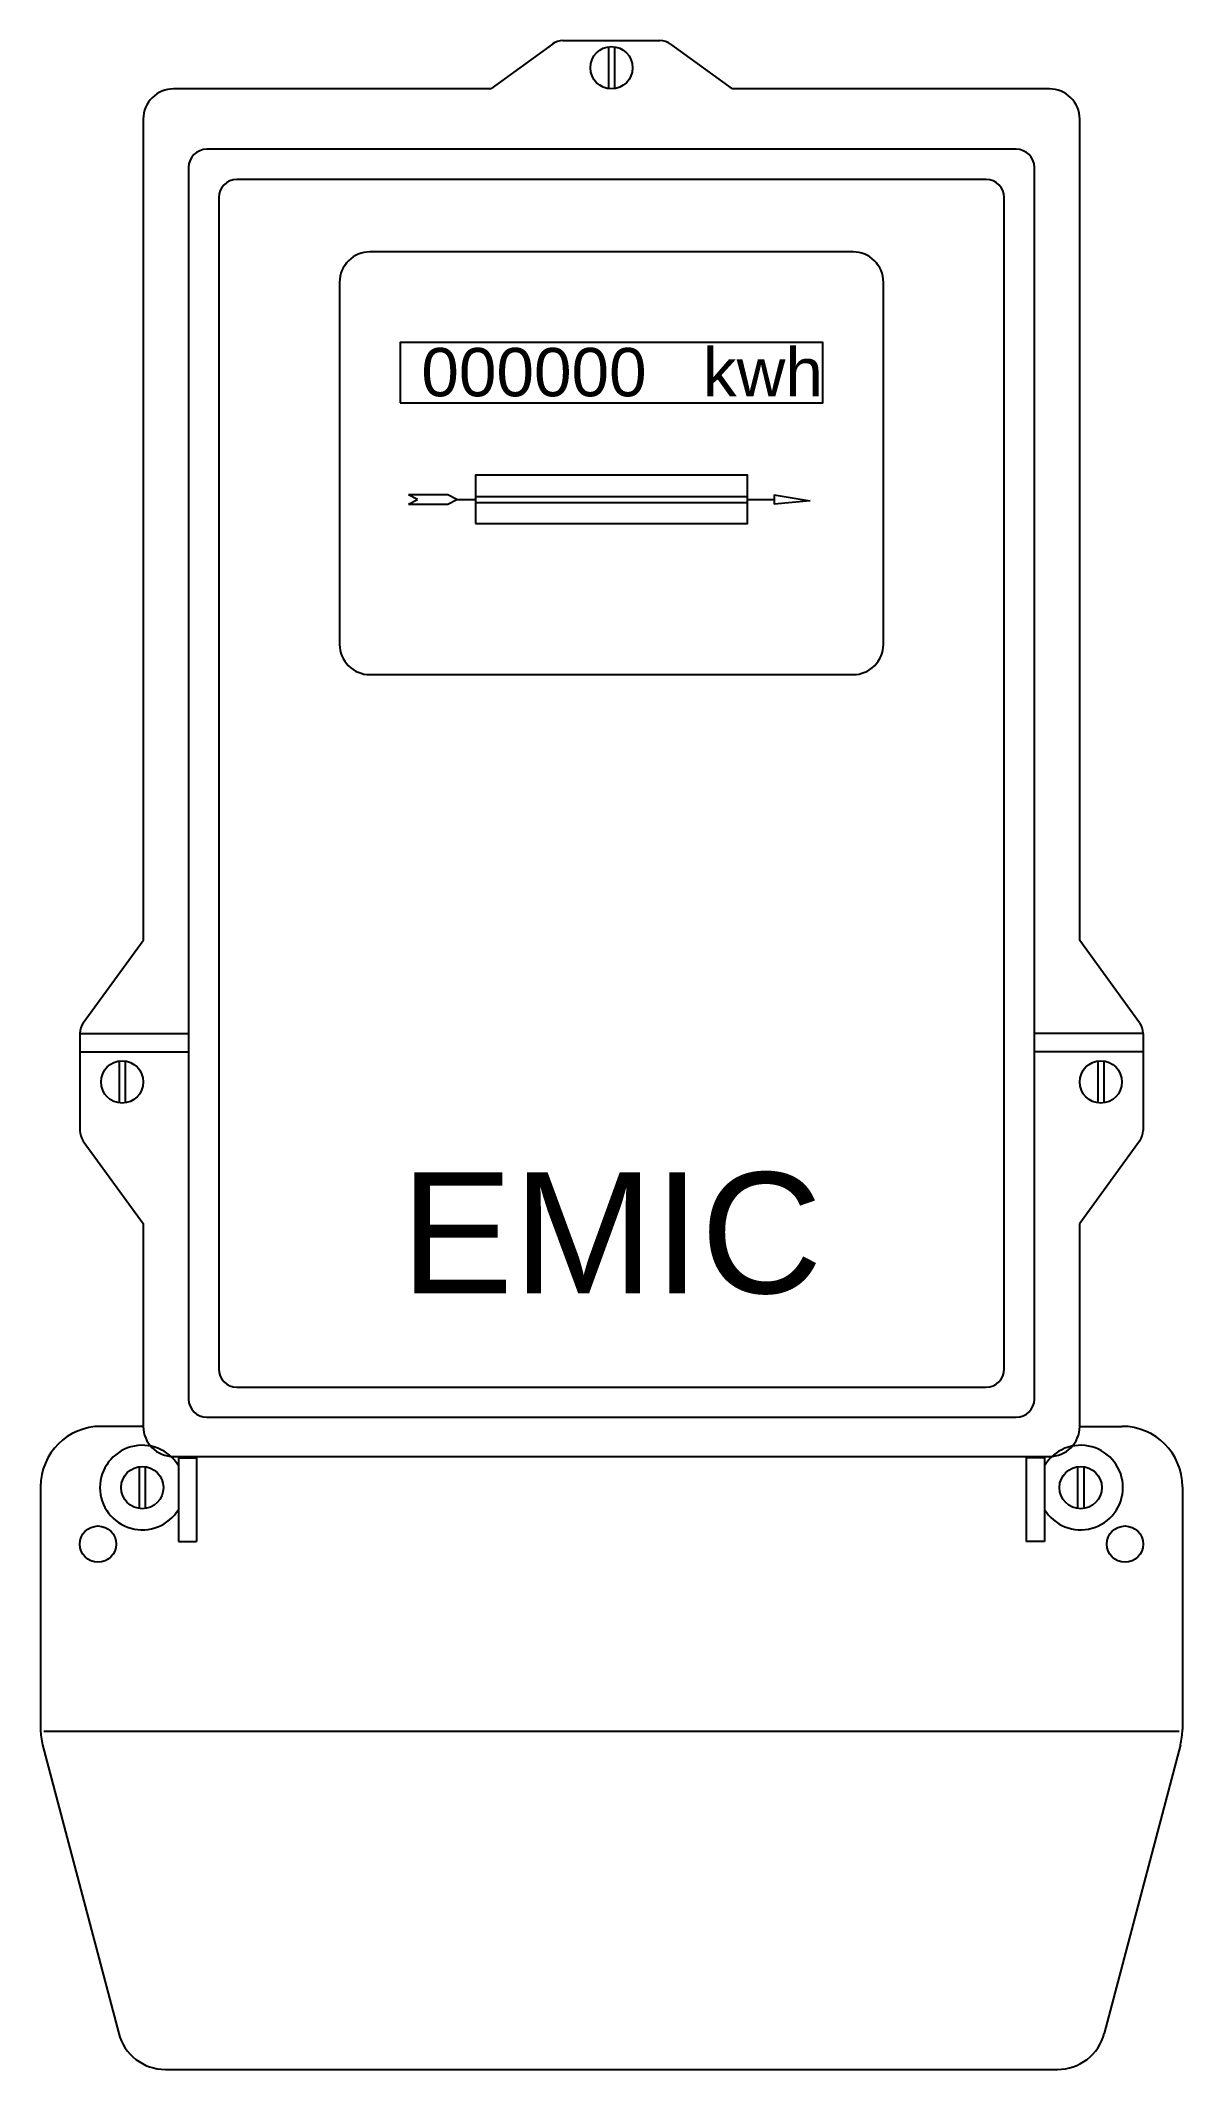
# Model space of a CAD drawing. Header units: inches. Extents: x 0 to 189, y 0 to 336.
import ezdxf

# ---------------------------------------------------------------- set-up
doc = ezdxf.new("R2010")
doc.units = ezdxf.units.IN

# ---------------------------------------------------------------- blocks, each defined once
blk = doc.blocks.new('Congto3P-3')
at = {"color": 126}
for p, q in [((85502.33, 42053.77), (85492.12, 42046.34)), ((85504.09, 42054.34), (85520.14, 42054.34)), ((85521.91, 42053.77), (85532.12, 42046.34)), ((85511.62, 42053.31), (85511.62, 42046.38)), ((85512.62, 42053.31), (85512.62, 42046.38)), ((85579.12, 42036.34), (85445.12, 42036.34)), ((85442.12, 42033.34), (85442.12, 41829.34)), ((85574.12, 42031.34), (85450.12, 42031.34)), ((85582.12, 41829.34), (85582.12, 42033.34)), ((85447.12, 42028.34), (85447.12, 41834.34)), ((85577.12, 41834.34), (85577.12, 42028.34)), ((85480.01, 41978.34), (85478.51, 41979.09)), ((85485.01, 41979.09), (85478.51, 41979.09)), ((85478.51, 41977.59), (85480.01, 41978.34)), ((85478.51, 41977.59), (85485.01, 41977.59)), ((85486.51, 41978.34), (85485.01, 41979.09)), ((85485.01, 41977.59), (85486.51, 41978.34)), ((85486.51, 41978.34), (85489.62, 41978.34)), ((85489.62, 41978.84), (85534.62, 41978.84)), ((85489.62, 41977.84), (85534.62, 41977.84)), ((85534.62, 41978.34), (85539.03, 41978.34)), ((85539.03, 41979.09), (85545.03, 41978.14)), ((85539.03, 41979.09), (85539.03, 41977.59)), ((85545.03, 41978.14), (85539.03, 41977.59)), ((85424.69, 41891.67), (85434.62, 41905.32)), ((85599.54, 41891.67), (85589.62, 41905.32)), ((85424.12, 41889.91), (85424.12, 41873.86)), ((85424.12, 41889.88), (85442.12, 41889.88)), ((85600.12, 41889.88), (85582.12, 41889.88)), ((85600.12, 41889.91), (85600.12, 41873.86)), ((85424.12, 41886.88), (85442.12, 41886.88)), ((85600.12, 41886.88), (85582.12, 41886.88)), ((85430.62, 41885.35), (85430.62, 41878.42)), ((85431.62, 41885.35), (85431.62, 41878.42)), ((85592.62, 41885.35), (85592.62, 41878.42)), ((85593.62, 41885.35), (85593.62, 41878.42)), ((85424.69, 41872.09), (85434.62, 41858.44)), ((85599.54, 41872.09), (85589.62, 41858.44)), ((85434.62, 41858.44), (85434.62, 41824.84)), ((85589.62, 41824.84), (85589.62, 41858.44)), ((85450.12, 41831.34), (85574.12, 41831.34)), ((85445.12, 41826.34), (85579.12, 41826.34)), ((85434.62, 41824.84), (85427.62, 41824.84)), ((85589.62, 41824.84), (85596.62, 41824.84)), ((85439.62, 41819.84), (85584.62, 41819.84)), ((85440.45, 41819.61), (85440.45, 41805.77)), ((85440.45, 41819.61), (85443.45, 41819.61)), ((85443.45, 41819.61), (85443.45, 41805.77)), ((85583.78, 41819.61), (85580.78, 41819.61)), ((85580.78, 41819.61), (85580.78, 41805.77)), ((85583.78, 41819.61), (85583.78, 41805.77)), ((85433.95, 41818.17), (85433.95, 41811.24)), ((85434.95, 41818.17), (85434.95, 41811.24)), ((85589.28, 41818.17), (85589.28, 41811.24)), ((85590.28, 41818.17), (85590.28, 41811.24)), ((85417.62, 41814.84), (85417.62, 41774.64)), ((85606.62, 41814.84), (85606.62, 41774.64)), ((85440.45, 41805.77), (85443.45, 41805.77)), ((85583.78, 41805.77), (85580.78, 41805.77)), ((85417.95, 41772.09), (85430.55, 41724.31)), ((85418.14, 41774.34), (85606.09, 41774.34)), ((85606.29, 41772.09), (85593.69, 41724.31)), ((85438.28, 41718.34), (85585.95, 41718.34))]:
    blk.add_line(p, q, dxfattribs=at)
for points in [[(85492.12, 42046.34), (85439.62, 42046.34, 0.414214), (85434.62, 42041.34), (85434.62, 41905.32)], [(85589.62, 41905.32), (85589.62, 42041.34, 0.414214), (85584.62, 42046.34), (85532.12, 42046.34)]]:
    blk.add_lwpolyline(points, format="xyb", dxfattribs=at)
blk.add_lwpolyline([(85472.12, 41949.34), (85552.12, 41949.34, 0.414214), (85557.12, 41954.34), (85557.12, 42014.34, 0.414214), (85552.12, 42019.34), (85472.12, 42019.34, 0.414214), (85467.12, 42014.34), (85467.12, 41954.34, 0.414214)], format="xyb", close=True, dxfattribs=at)
for points in [[(85477.12, 41994.34), (85547.12, 41994.34), (85547.12, 42004.34), (85477.12, 42004.34)], [(85489.62, 41974.34), (85534.62, 41974.34), (85534.62, 41982.34), (85489.62, 41982.34)]]:
    blk.add_lwpolyline(points, close=True, dxfattribs=at)
for centre, radius in [((85512.12, 42049.84), 3.5), ((85431.12, 41881.88), 3.5), ((85593.12, 41881.88), 3.5), ((85434.45, 41814.7), 3.5), ((85589.78, 41814.7), 3.5), ((85427.12, 41805.34), 3), ((85597.12, 41805.34), 3)]:
    blk.add_circle(centre, radius, dxfattribs=at)
for centre, radius, start, end in [((85504.09, 42051.34), 3, 90, 126.0274), ((85520.14, 42051.34), 3, 53.9726, 90), ((85445.12, 42033.34), 3, 90, 180), ((85579.12, 42033.34), 3, 0, 90), ((85450.12, 42028.34), 3, 90, 180), ((85574.12, 42028.34), 3, 0, 90), ((85427.12, 41889.91), 3, 143.9726, 180), ((85597.12, 41889.91), 3, 0, 36.0274), ((85427.12, 41873.86), 3, 180, 216.0274), ((85597.12, 41873.86), 3, 323.9726, 0), ((85450.12, 41834.34), 3, 180, 270), ((85574.12, 41834.34), 3, 270, 0), ((85445.12, 41829.34), 3, 180, 270), ((85579.12, 41829.34), 3, 270, 0), ((85427.62, 41814.84), 10, 90, 180), ((85439.62, 41824.84), 5, 180, 270), ((85584.62, 41824.84), 5, 270, 0), ((85596.62, 41814.84), 10, 0, 90), ((85434.45, 41814.7), 7, 31.0027, 328.9973), ((85589.78, 41814.7), 7, 211.0027, 148.9973), ((85427.62, 41774.64), 10, 180, 194.7692), ((85596.62, 41774.64), 10, 345.2308, 0), ((85438.28, 41726.34), 8, 194.7692, 270), ((85585.95, 41726.34), 8, 270, 345.2308)]:
    blk.add_arc(centre, radius, start, end, dxfattribs=at)
for s, insert, char_height, width, attachment_point in [('\\f.VnArial|b0|i0|c0|p34;00000\\C1;0  \\C256; kwh', (85547.12, 42003.43), 8, 70, 3), ('\\f.VnArial|b0|i0|c0|p34;EMIC', (85512.12, 41856.75), 20, 130, 5)]:
    blk.add_mtext(s, dxfattribs=dict(at, insert=insert, char_height=char_height, width=width, attachment_point=attachment_point))

msp = doc.modelspace()

# ---------------------------------------------------------------- block references
msp.add_blockref('Congto3P-3', (-85417.62, -41718.34))

doc.saveas('drawing.dxf')
